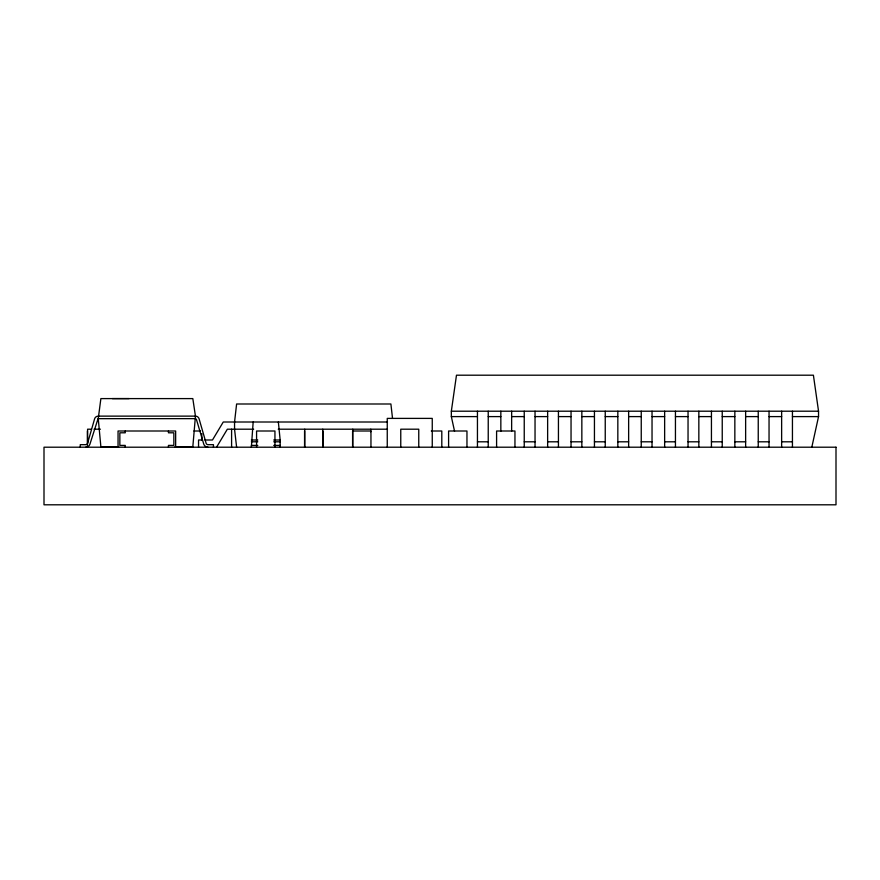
<?xml version="1.0" encoding="UTF-8"?>
<svg xmlns="http://www.w3.org/2000/svg" width="880" height="880" viewBox="0 0 880 880"><rect width="100%" height="100%" fill="white"/><g stroke="black" fill="none" stroke-linecap="round" stroke-linejoin="round"><path stroke-width="1.32" d="M251.361 447.205L253.165 422.004M454.553 431.233L451.341 416.603L451.341 411.202L456.478 375.199L813.406 375.199L818.543 411.202L818.543 416.603L811.811 447.205M80.256 447.205L80.256 444.675L85.657 444.675A2.024 2.024 0 0 0 87.549 443.355L94.666 418.638A3.817 3.817 0 0 1 98.252 416.13L195.448 416.13A3.817 3.817 0 0 1 199.034 418.638L206.151 443.355A2.024 2.024 0 0 0 208.054 444.675L213.455 444.675L213.455 447.205M216.546 447.205L227.348 429.198L253.66 429.198M451.341 411.202L818.543 411.202M451.341 416.603L477.444 416.603M488.235 416.603L500.841 416.603M511.643 416.603L524.238 416.603M535.04 416.603L547.635 416.603M558.437 416.603L571.043 416.603M581.845 416.603L594.44 416.603M605.242 416.603L617.837 416.603M628.639 416.603L641.245 416.603M652.036 416.603L664.642 416.603M675.444 416.603L688.039 416.603M698.841 416.603L711.436 416.603M722.238 416.603L734.844 416.603M745.635 416.603L758.241 416.603M769.043 416.603L781.638 416.603M792.44 416.603L818.543 416.603M387.486 422.004L223.267 422.004L212.476 440L204.875 440M91.454 429.198L87.593 429.198L87.593 443.344M94.028 429.198L100.452 429.198M278.245 429.198L387.486 429.198M193.919 431.002L200.475 431.002M431.31 431.002L441.804 431.002L441.804 447.205M202.345 440L198.55 440L198.55 447.205M251.361 440L257.785 440M273.735 440L280.159 440L280.159 447.205M251.361 441.804L257.785 441.804M273.735 441.804L280.159 441.804M477.444 441.804L488.235 441.804M524.238 441.804L535.04 441.804M547.635 441.804L558.437 441.804M571.043 441.804L581.845 441.804M594.44 441.804L605.242 441.804M617.837 441.804L628.639 441.804M641.245 441.804L652.036 441.804M664.642 441.804L675.444 441.804M688.039 441.804L698.841 441.804M711.436 441.804L722.238 441.804M734.844 441.804L745.635 441.804M758.241 441.804L769.043 441.804M781.638 441.804L792.44 441.804M251.361 445.401L257.785 445.401M273.735 445.401L280.159 445.401M118.723 446.842L100.881 446.842L98.252 418.649L100.881 398.596L192.819 398.596L195.448 416.13L192.819 446.842L174.988 446.842M392.502 418.143L390.896 403.997L236.61 403.997L234.553 422.004L234.553 429.198L236.61 447.205M278.355 422.004L280.159 440M792.44 411.202L792.44 447.205M781.638 411.202L781.638 447.205M769.043 411.202L769.043 447.205M758.241 411.202L758.241 447.205M745.635 411.202L745.635 447.205M734.844 411.202L734.844 447.205M722.238 411.202L722.238 447.205M711.436 411.202L711.436 447.205M698.841 411.202L698.841 447.205M688.039 411.202L688.039 447.205M675.444 411.202L675.444 447.205M664.642 411.202L664.642 447.205M652.036 411.202L652.036 447.205M641.245 411.202L641.245 447.205M628.639 411.202L628.639 447.205M617.837 411.202L617.837 447.205M605.242 411.202L605.242 447.205M594.44 411.202L594.44 447.205M581.845 411.202L581.845 447.205M571.043 411.202L571.043 447.205M558.437 411.202L558.437 447.205M547.635 411.202L547.635 447.205M535.04 411.202L535.04 447.205M524.238 411.202L524.238 447.205M514.954 447.205L514.954 431.002L496.595 431.002L496.595 447.205M511.643 411.202L511.643 431.233M500.841 411.202L500.841 431.233M488.235 411.202L488.235 447.205M477.444 411.202L477.444 447.205M466.961 447.205L466.961 431.002L448.602 431.002L448.602 447.205M432.256 447.205L432.256 418.396L387.255 418.396L387.255 447.205M418.759 447.205L418.759 429.198L400.763 429.198L400.763 447.205M370.953 447.205L370.953 431.002L352.594 431.002L352.594 447.205M370.777 429.198L370.777 431.772M352.77 429.198L352.77 447.205M322.927 431.002L322.927 447.205M322.751 429.198L322.751 447.205M304.744 429.198L304.744 447.205M304.568 431.002L304.568 447.205M274.945 447.205L274.945 431.002L256.575 431.002L256.575 447.205M231.594 429.198L231.594 447.205M201.784 433.697L201.784 440.451M175.648 447.205L175.648 431.002L118.052 431.002L118.052 447.205M168.454 431.002L168.454 432.795L173.855 432.795L173.855 445.401L168.454 445.401L168.454 447.205M129.041 398.596L112.354 398.596M125.257 431.002L125.257 432.795L119.856 432.795L119.856 445.401L125.257 445.401L125.257 447.205M87.417 431.002L87.417 445.401M208.054 447.205A4.543 4.543 0 0 1 203.786 444.213L196.383 419.298L195.448 418.649L98.054 418.671L89.914 444.213A4.543 4.543 0 0 1 85.657 447.205M836 447.205L44 447.205L44 504.801L836 504.801L836 447.205"/></g></svg>
